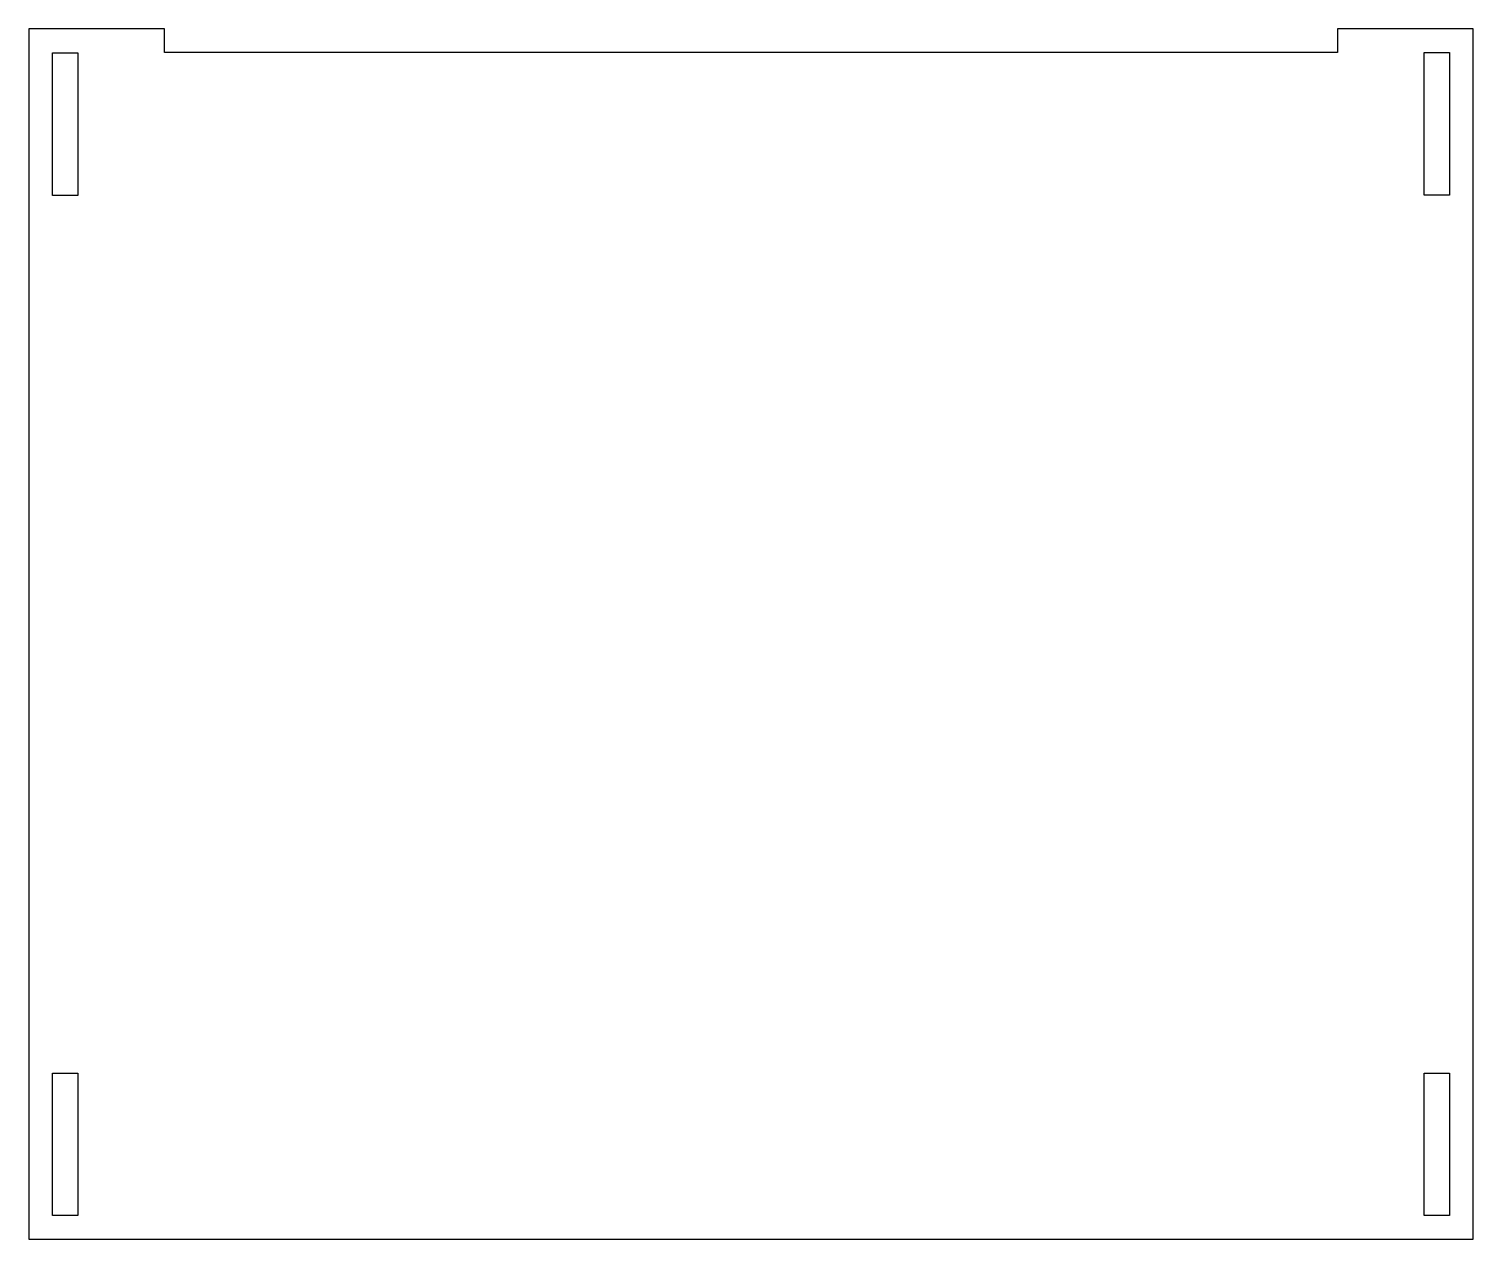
# Model space of a CAD drawing. Header units: millimetres. Extents: x 75 to 288, y -128 to 51.
import ezdxf

# ---------------------------------------------------------------- set-up
doc = ezdxf.new("R2010")
doc.units = ezdxf.units.MM
doc.layers.get('0').update_dxf_attribs({"linetype": 'CONTINUOUS'})

msp = doc.modelspace()

# ---------------------------------------------------------------- linework, layer by layer
for points in [[(267.81, 47.38), (94.81, 47.38), (94.81, 50.88), (74.81, 50.88), (74.81, -127.62), (287.81, -127.62), (287.81, 50.88), (267.81, 50.88)], [(82.01, 26.33), (78.31, 26.33), (78.31, 47.33), (82.01, 47.33)], [(284.31, 47.38), (284.31, 26.38), (280.61, 26.38), (280.61, 47.38)], [(78.31, -103.12), (82.01, -103.12), (82.01, -124.12), (78.31, -124.12)], [(280.61, -103.12), (284.31, -103.12), (284.31, -124.12), (280.61, -124.12)]]:
    msp.add_lwpolyline(points, close=True)

doc.saveas('drawing.dxf')
